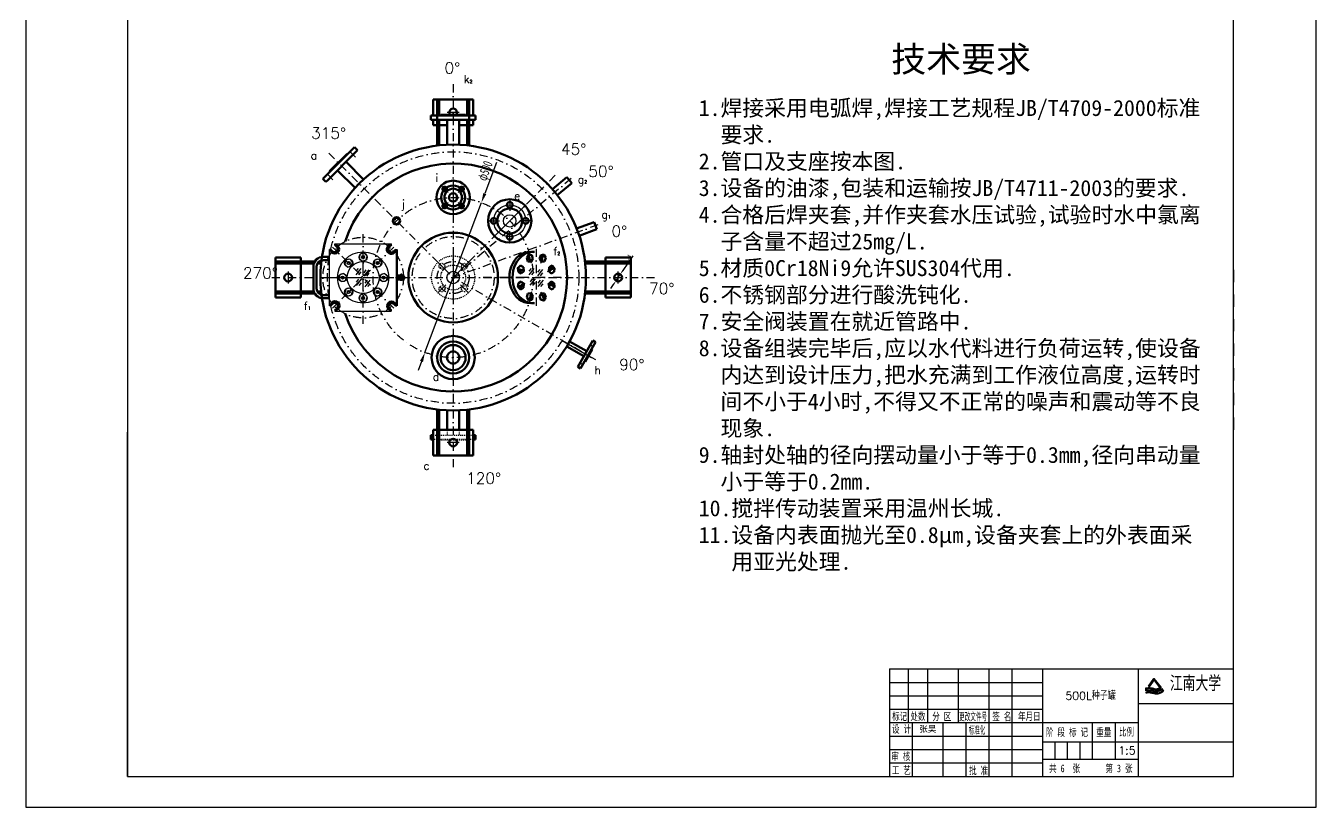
# Model space of a CAD drawing. Header units: millimetres. Extents: x 5008 to 9040, y 217 to 5920.
# Drawn here: x 5008 to 9040, y 217 to 2658 of the extents above; entities that cross this region are included whole.
import ezdxf
from ezdxf.enums import TextEntityAlignment as Align

# ---------------------------------------------------------------- set-up
doc = ezdxf.new("R2010")
doc.units = ezdxf.units.MM
for name, pattern in [('DASHDOTX2', [50.8, 25.4, -12.7, 0, -12.7]), ('EB_DASH', [6, 3, -3]), ('EB_DASHDOT', [39, 30, -3, 3, -3])]:
    doc.linetypes.add(name, pattern=pattern)
for name, color, linetype, lineweight in [('A', 2, 'Continuous', 25), ('C', 1, 'Continuous', 25), ('CAXA0', 7, 'Continuous', 70), ('CAXA1', 1, 'EB_DASHDOT', 25), ('CAXA2', 6, 'EB_DASH', 25), ('CAXA3', 7, 'Continuous', 25), ('CAXA4', 3, 'Continuous', 25)]:
    doc.layers.add(name, color=color, linetype=linetype, lineweight=lineweight)
for name, color, linetype in [('图框标题栏-文字', 4, 'Continuous'), ('图框标题栏-粗线', 3, 'Continuous'), ('图框标题栏-细线', 7, 'Continuous'), ('文字及注释', 4, 'Continuous'), ('粗实线', 3, 'Continuous')]:
    doc.layers.add(name, color=color, linetype=linetype)
doc.styles.get("Standard").update_dxf_attribs({"font": 'txt', "bigfont": 'gbcbig.shx'})
doc.styles.add('标准', font='SIMFANG.TTF', dxfattribs={"width": 0.667})
doc.styles.add('汉字', font='gbeitc.shx', dxfattribs={"bigfont": 'gbcbig.shx'})
doc.styles.add('长仿宋体', font='SIMFANG.TTF', dxfattribs={"width": 0.7})
doc.dimstyles.new('标准', dxfattribs={"dimtxt": 3.5, "dimasz": 4, "dimexe": 2, "dimexo": 0, "dimtad": 1, "dimdec": 1, "dimdsep": 46, "dimtxsty": '标准', "dimcen": 0, "dimdle": 6, "dimazin": 2, "dimtfac": 1, "dimtdec": 3, "dimtmove": 0, "dimatfit": 3, "dimldrblk": 'NONE', "dimfxl": 0, "dimtolj": 1, "dimtzin": 0, "dimarcsym": 0})

# ---------------------------------------------------------------- blocks, each defined once
blk = doc.blocks.new('*D40')
at = {"layer": 'CAXA4', "color": 0, "lineweight": -2}
for p, q in [((6478.8, 2230.6), (6442.2, 2133.6)), ((6255.1, 1637.7), (6431.6, 2105.5)), ((6244.5, 1609.7), (6233.9, 1581.6))]:
    blk.add_line(p, q, dxfattribs=at)
at = {"layer": 'CAXA4', "color": 0}
for points in [[(6437.5, 2135.4), (6446.9, 2131.9), (6431.6, 2105.5)], [(6239.8, 1611.4), (6249.2, 1607.9), (6255.1, 1637.7)]]:
    blk.add_solid(points, dxfattribs=at)
at = {"layer": 'Defpoints', "color": 0}
for p in [(6431.6, 2105.5), (6255.1, 1637.7)]:
    blk.add_point(p, dxfattribs=at)
at = {"layer": 'CAXA4', "color": 0, "insert": (6446.5, 2203.4), "char_height": 30, "attachment_point": 5, "rotation": 69.3297, "style": '标准'}
blk.add_mtext('\\A1;\\fFangSong_GB2312;φ500', dxfattribs=at)
blk = doc.blocks.new('_None')
blk = doc.blocks.new('*D41')
at = {"layer": 'CAXA4', "color": 0, "lineweight": -2}
for p, q in [((6904.8, 1939.5), (6874, 1894)), ((6852.2, 1861.7), (6865.6, 1881.6)), ((6843.8, 1849.3), (6835.4, 1836.8))]:
    blk.add_line(p, q, dxfattribs=at)
at = {"layer": 'CAXA4', "color": 0}
for points in [[(6872, 1895.4), (6876.1, 1892.6), (6865.6, 1881.6)], [(6841.7, 1850.7), (6845.9, 1847.9), (6852.2, 1861.7)]]:
    blk.add_solid(points, dxfattribs=at)
at = {"layer": 'Defpoints', "color": 0}
for p in [(6852.2, 1861.7), (6865.6, 1881.6)]:
    blk.add_point(p, dxfattribs=at)
at = {"layer": 'CAXA4', "color": 0, "insert": (6886.9, 1927.5), "char_height": 15, "attachment_point": 5, "rotation": 55.9499, "style": '标准'}
blk.add_mtext('\\A1;\\fFangSong_GB2312;4-24', dxfattribs=at)

msp = doc.modelspace()

# ---------------------------------------------------------------- linework, layer by layer
at = {"layer": 'A'}
msp.add_line((6755.297, 1607.822), (6753.565, 1608.822), dxfattribs=at)
msp.add_circle((6520.125, 2048.418), 19.5, dxfattribs=at)
at = {"layer": 'C'}
for p, q in [((6361.861, 2387.222), (6324.836, 2387.222)), ((6343.349, 2177.341), (6343.349, 2065.941)), ((6306.226, 2158.764), (6327.439, 2137.551)), ((6380.472, 2158.764), (6359.259, 2137.551)), ((6306.226, 2084.518), (6327.439, 2105.731)), ((6380.472, 2084.518), (6359.259, 2105.731)), ((6570.401, 2098.693), (6469.85, 1998.143)), ((6520.125, 2116.418), (6520.125, 2080.418)), ((6452.125, 2048.418), (6488.125, 2048.418)), ((6520.125, 1980.418), (6520.125, 2016.418)), ((6588.125, 2048.418), (6552.125, 2048.418)), ((6343.349, 1942.741), (6343.349, 1800.541)), ((6588.086, 1916.309), (6578.396, 1945.552)), ((6295.265, 1919.724), (6320.721, 1894.269)), ((6391.432, 1919.724), (6365.976, 1894.269)), ((5827.768, 1890.154), (5827.768, 1853.129)), ((6180.532, 1884.097), (6180.532, 1861.089)), ((6858.93, 1853.129), (6858.93, 1890.154)), ((6295.265, 1823.558), (6320.721, 1849.014)), ((6391.432, 1823.558), (6365.976, 1849.014)), ((6617.689, 1826.974), (6627.379, 1797.731)), ((6343.349, 1550.541), (6343.349, 1692.741)), ((6684.16, 1674.874), (6775.813, 1621.958)), ((6770.673, 1662.453), (6782.797, 1655.453)), ((6738.173, 1606.162), (6750.297, 1599.162)), ((6293.349, 1389.745), (6293.349, 1355.538)), ((6393.349, 1389.745), (6393.349, 1355.538)), ((6361.861, 1356.06), (6324.836, 1356.06))]:
    msp.add_line(p, q, dxfattribs=at)
at = {"layer": 'C', "linetype": 'DASHDOTX2'}
for p, q in [((6037.952, 2247.749), (6013.764, 2271.937)), ((5967.241, 2177.038), (5943.053, 2201.226)), ((6602.887, 1961.623), (6602.887, 1780.73)), ((5959.287, 1871.641), (6188.506, 1871.641)), ((6681.307, 1871.641), (6505.795, 1871.641))]:
    msp.add_line(p, q, dxfattribs=at)
at = {"layer": 'C'}
msp.add_circle((6520.125, 2048.418), 50, dxfattribs=at)
at = {"layer": 'C', "linetype": 'DASHDOTX2'}
msp.add_circle((6343.349, 1871.641), 50, dxfattribs=at)
at = {"layer": 'CAXA0'}
for p, q in [((6405.849, 2427.222), (6280.849, 2427.222)), ((6280.849, 2377.641), (6280.849, 2427.222)), ((6293.349, 2283.618), (6293.349, 2427.222)), ((6299.349, 2377.641), (6299.349, 2427.222)), ((6387.349, 2377.641), (6387.349, 2427.222)), ((6393.349, 2283.618), (6393.349, 2427.222)), ((6405.849, 2377.641), (6405.849, 2427.222)), ((6293.349, 2353.538), (6293.349, 2387.745)), ((6382.349, 2379.641), (6304.349, 2379.641)), ((6304.349, 2379.641), (6304.349, 2377.641)), ((6382.349, 2377.641), (6382.349, 2379.641)), ((6393.349, 2353.538), (6393.349, 2387.745)), ((6273.349, 2377.641), (6273.349, 2363.641)), ((6280.849, 2377.641), (6273.349, 2377.641)), ((6273.349, 2363.641), (6280.849, 2363.641)), ((6405.849, 2377.641), (6280.849, 2377.641)), ((6280.849, 2363.641), (6405.849, 2363.641)), ((6280.849, 2347.222), (6280.849, 2363.641)), ((6293.349, 2347.222), (6280.849, 2347.222)), ((6299.349, 2284.302), (6299.349, 2363.641)), ((6324.349, 2347.222), (6299.349, 2347.222)), ((6324.349, 2347.222), (6324.349, 2363.641)), ((6324.349, 2286.206), (6324.349, 2347.222)), ((6362.349, 2347.222), (6362.349, 2363.641)), ((6387.349, 2347.222), (6362.349, 2347.222)), ((6362.349, 2286.206), (6362.349, 2347.222)), ((6387.349, 2284.302), (6387.349, 2363.641)), ((6405.849, 2347.222), (6393.349, 2347.222)), ((6413.349, 2377.641), (6405.849, 2377.641)), ((6405.849, 2363.641), (6413.349, 2363.641)), ((6405.849, 2347.222), (6405.849, 2363.641)), ((6413.349, 2363.641), (6413.349, 2377.641)), ((6029.747, 2273.631), (5941.359, 2185.243)), ((5951.258, 2175.344), (6039.646, 2263.732)), ((6011.716, 2258.429), (5956.561, 2203.274)), ((6013.13, 2257.014), (6011.716, 2258.429)), ((6035.05, 2278.935), (6029.747, 2273.631)), ((6044.95, 2269.035), (6035.05, 2278.935)), ((6039.646, 2263.732), (6044.95, 2269.035)), ((6063.642, 2178.218), (6008.887, 2232.973)), ((5941.359, 2185.243), (5936.055, 2179.94)), ((5936.055, 2179.94), (5945.955, 2170.04)), ((5956.561, 2203.274), (5957.976, 2201.86)), ((6036.772, 2151.348), (5982.017, 2206.103)), ((6698.308, 2185.152), (6653.411, 2147.479)), ((6698.308, 2185.152), (6713.734, 2166.767)), ((5945.955, 2170.04), (5951.258, 2175.344)), ((6713.734, 2166.767), (6668.838, 2129.094)), ((6784.128, 2044.842), (6729.054, 2024.797)), ((6792.336, 2022.289), (6737.262, 2002.244)), ((6784.128, 2044.842), (6792.336, 2022.289)), ((5957.061, 1936.17), (5936.764, 1936.17)), ((5965.182, 1954.052), (5959.712, 1959.522)), ((5965.182, 1954.052), (5959.723, 1959.51)), ((5979.324, 1968.194), (5973.854, 1973.664)), ((5979.324, 1968.194), (5973.854, 1973.663)), ((6143.731, 1967.277), (6150.188, 1973.733)), ((6157.873, 1953.135), (6164.33, 1959.591)), ((6167.061, 1783.269), (6167.061, 1959.591)), ((6579.231, 1943.031), (6573.255, 1933.295)), ((6588.964, 1941.429), (6579.231, 1943.031)), ((6592.721, 1930.092), (6588.964, 1941.429)), ((6616.811, 1941.429), (6613.054, 1930.092)), ((6626.544, 1943.031), (6616.811, 1941.429)), ((6632.52, 1933.295), (6626.544, 1943.031)), ((5787.768, 1934.141), (5787.768, 1809.141)), ((5867.768, 1934.141), (5787.768, 1934.141)), ((5911.061, 1921.641), (5787.768, 1921.641)), ((5908.298, 1915.641), (5787.768, 1915.641)), ((5867.768, 1934.141), (5867.768, 1921.641)), ((5867.768, 1915.641), (5867.768, 1827.641)), ((5906.764, 1906.17), (5906.764, 1836.933)), ((5916.764, 1906.17), (5916.764, 1836.933)), ((5930.688, 1915.641), (5919.149, 1915.641)), ((5931.372, 1921.641), (5924.089, 1921.641)), ((5957.061, 1926.17), (5936.764, 1926.17)), ((6553.564, 1908.682), (6545.776, 1901.212)), ((6545.776, 1901.212), (6547.057, 1889.045)), ((6562.634, 1903.986), (6553.564, 1908.682)), ((6563.915, 1891.82), (6562.634, 1903.986)), ((6573.255, 1933.295), (6577.012, 1921.958)), ((6577.012, 1921.958), (6586.745, 1920.356)), ((6586.745, 1920.356), (6592.721, 1930.092)), ((6613.054, 1930.092), (6619.03, 1920.356)), ((6619.03, 1920.356), (6628.763, 1921.958)), ((6628.763, 1921.958), (6632.52, 1933.295)), ((6643.141, 1903.986), (6641.859, 1891.82)), ((6652.21, 1908.682), (6643.141, 1903.986)), ((6659.999, 1901.212), (6652.21, 1908.682)), ((6658.717, 1889.045), (6659.999, 1901.212)), ((6755.326, 1921.641), (6898.93, 1921.641)), ((6756.01, 1915.641), (6898.93, 1915.641)), ((6818.93, 1934.141), (6898.93, 1934.141)), ((6818.93, 1921.641), (6818.93, 1934.141)), ((6818.93, 1827.641), (6818.93, 1915.641)), ((6898.93, 1809.141), (6898.93, 1934.141)), ((6185.572, 1877.736), (6166.917, 1877.736)), ((6185.572, 1865.546), (6166.917, 1865.546)), ((6192.567, 1869.046), (6167.061, 1869.046)), ((6192.567, 1874.236), (6167.116, 1874.236)), ((6177.532, 1879.17), (6183.532, 1879.17)), ((6177.532, 1879.17), (6177.532, 1877.736)), ((6177.532, 1864.112), (6177.532, 1865.546)), ((6177.532, 1864.112), (6183.532, 1864.112)), ((6183.532, 1879.17), (6183.532, 1877.736)), ((6183.532, 1864.112), (6183.532, 1865.546)), ((6185.572, 1877.736), (6185.572, 1874.236)), ((6185.572, 1869.046), (6185.572, 1865.546)), ((6547.057, 1889.045), (6556.127, 1884.349)), ((6556.127, 1858.933), (6547.057, 1854.237)), ((6556.127, 1884.349), (6563.915, 1891.82)), ((6563.915, 1851.463), (6556.127, 1858.933)), ((6641.859, 1891.82), (6649.648, 1884.349)), ((6649.648, 1858.933), (6641.859, 1851.463)), ((6649.648, 1884.349), (6658.717, 1889.045)), ((6658.717, 1854.237), (6649.648, 1858.933)), ((5908.239, 1827.641), (5787.768, 1827.641)), ((5910.954, 1821.641), (5787.768, 1821.641)), ((5867.768, 1821.641), (5867.768, 1809.141)), ((5930.688, 1827.641), (5919.054, 1827.641)), ((5931.372, 1821.641), (5923.874, 1821.641)), ((5957.061, 1816.933), (5936.764, 1816.933)), ((6547.057, 1854.237), (6545.776, 1842.071)), ((6545.776, 1842.071), (6553.564, 1834.601)), ((6553.564, 1834.601), (6562.634, 1839.297)), ((6562.634, 1839.297), (6563.915, 1851.463)), ((6577.012, 1821.325), (6573.255, 1809.987)), ((6586.745, 1822.926), (6577.012, 1821.325)), ((6592.721, 1813.191), (6586.745, 1822.926)), ((6619.03, 1822.926), (6613.054, 1813.191)), ((6628.763, 1821.325), (6619.03, 1822.926)), ((6632.52, 1809.987), (6628.763, 1821.325)), ((6641.859, 1851.463), (6643.141, 1839.297)), ((6643.141, 1839.297), (6652.21, 1834.601)), ((6652.21, 1834.601), (6659.999, 1842.071)), ((6659.999, 1842.071), (6658.717, 1854.237)), ((6755.326, 1821.641), (6898.93, 1821.641)), ((6756.01, 1827.641), (6898.93, 1827.641)), ((6818.93, 1809.141), (6818.93, 1821.641)), ((5867.768, 1809.141), (5787.768, 1809.141)), ((5957.061, 1806.933), (5936.764, 1806.933)), ((5966.25, 1789.796), (5959.793, 1783.339)), ((5980.392, 1775.654), (5973.935, 1769.197)), ((6144.648, 1774.585), (6150.106, 1769.127)), ((6144.648, 1774.585), (6150.118, 1769.115)), ((6158.79, 1788.728), (6164.26, 1783.258)), ((6158.79, 1788.728), (6164.248, 1783.269)), ((6573.255, 1809.987), (6579.231, 1800.252)), ((6579.231, 1800.252), (6588.964, 1801.854)), ((6588.964, 1801.854), (6592.721, 1813.191)), ((6613.054, 1813.191), (6616.811, 1801.854)), ((6616.811, 1801.854), (6626.544, 1800.252)), ((6626.544, 1800.252), (6632.52, 1809.987)), ((6818.93, 1809.141), (6898.93, 1809.141)), ((6698.165, 1656.396), (6751.655, 1625.513)), ((6707.165, 1671.984), (6760.655, 1641.102)), ((6732.405, 1592.171), (6779.905, 1674.444)), ((6788.565, 1669.444), (6741.065, 1587.171)), ((6779.905, 1674.444), (6788.565, 1669.444)), ((6777.797, 1646.793), (6755.297, 1607.822)), ((6776.065, 1647.793), (6777.797, 1646.793)), ((6741.065, 1587.171), (6732.405, 1592.171)), ((6293.349, 1459.664), (6293.349, 1316.06)), ((6299.349, 1458.98), (6299.349, 1316.06)), ((6324.349, 1457.076), (6324.349, 1396.06)), ((6362.349, 1457.076), (6362.349, 1396.06)), ((6387.349, 1458.98), (6387.349, 1316.06)), ((6393.349, 1459.664), (6393.349, 1316.06)), ((6273.349, 1379.641), (6280.849, 1379.641)), ((6273.349, 1365.641), (6273.349, 1379.641)), ((6293.349, 1396.06), (6280.849, 1396.06)), ((6280.849, 1396.06), (6280.849, 1316.06)), ((6387.349, 1396.06), (6299.349, 1396.06)), ((6405.849, 1396.06), (6393.349, 1396.06)), ((6405.849, 1396.06), (6405.849, 1316.06)), ((6405.849, 1379.641), (6413.349, 1379.641)), ((6413.349, 1379.641), (6413.349, 1365.641)), ((6280.849, 1365.641), (6273.349, 1365.641)), ((6413.349, 1365.641), (6405.849, 1365.641)), ((6405.849, 1316.06), (6280.849, 1316.06))]:
    msp.add_line(p, q, dxfattribs=at)
for centre, radius in [((6343.349, 1871.641), 415), ((6343.349, 2121.641), 52.5), ((6343.349, 2121.641), 37.5), ((6316.832, 2148.158), 7), ((6343.349, 2121.641), 27.5), ((6369.865, 2148.158), 7), ((6316.832, 2095.125), 7), ((6343.349, 2121.641), 13), ((6369.865, 2095.125), 7), ((6520.125, 2048.418), 67.5), ((6520.125, 2098.418), 9), ((6166.572, 2048.418), 11.5), ((6166.572, 2048.418), 10), ((6470.125, 2048.418), 9), ((6520.125, 2048.418), 39), ((6570.125, 2048.418), 9), ((6343.349, 1871.641), 140), ((6520.125, 1998.418), 9), ((5827.768, 1871.641), 12), ((6858.93, 1871.641), 12), ((6343.349, 1621.641), 67.5), ((6343.349, 1621.641), 50), ((6343.349, 1621.641), 39), ((6343.349, 1621.641), 19.5), ((6343.349, 1356.06), 12)]:
    msp.add_circle(centre, radius, dxfattribs=at)
for centre, radius, start, end in [((6343.349, 2387.222), 12, 320.819925, 219.180075), ((6343.349, 1871.641), 356, 198.485702, 161.585988), ((5936.764, 1906.17), 30, 90, 180), ((5973.401, 1959.962), 13.53, 182.599855, 87.287985), ((5972.253, 1961.123), 10, 225.000015, 45.000015), ((5972.253, 1961.123), 10, 224.999985, 44.999985), ((6150.081, 1959.613), 14.15, 89.451372, 359.513685), ((6150.802, 1960.206), 10, 135, 315), ((5936.764, 1906.17), 20, 90, 180), ((5936.764, 1836.933), 30, 180, 270), ((5936.764, 1836.933), 20, 180, 270), ((5974.001, 1783.405), 14.109, 270.134113, 179.865887), ((5973.321, 1782.725), 10, 315, 135), ((6150.65, 1782.715), 13.621, 2.282031, 267.711709), ((6151.719, 1781.656), 10, 45.000015, 225.000015), ((6151.719, 1781.656), 10, 44.999985, 224.999985)]:
    msp.add_arc(centre, radius, start, end, dxfattribs=at)
for centre, major_axis, start_param, end_param in [((6583.062, 1871.641), (0, 80), -0.15551466, 3.29710731), ((6592.974, 1871.641), (0, 80), -0.07752191, 3.21911456), ((6582.988, 1931.693), (0, 4.5), -0.17223311, 4.31180281), ((6622.787, 1931.693), (0, 4.5), -0.95763127, 3.52640465), ((6554.846, 1896.516), (0, 4.5), 0.61316506, 5.09720098), ((6650.929, 1896.516), (0, 4.5), -1.74302943, 2.74100649), ((6554.846, 1846.767), (0, 4.5), 1.39856322, 5.88259914), ((6622.787, 1811.589), (0, 4.5), 2.96935955, 7.45339547), ((6650.929, 1846.767), (0, 4.5), -2.5284276, 1.95560832)]:
    msp.add_ellipse(centre, major_axis=major_axis, ratio=0.8, start_param=start_param, end_param=end_param, dxfattribs=at)
at = {"layer": 'CAXA1', "linetype": 'DASHDOTX2'}
for p, q in [((6343.349, 2475.087), (6343.349, 1268.196)), ((5954.974, 2260.015), (6343.349, 1871.641)), ((6662.579, 2190.871), (6343.349, 1871.641)), ((6711.736, 2180.755), (6343.349, 1871.641)), ((6062.061, 1726.641), (6062.061, 2016.289)), ((6794.964, 2036.016), (6343.349, 1871.641)), ((5776.727, 1871.641), (6983.618, 1871.641)), ((6788.649, 1614.547), (6343.349, 1871.641)), ((6564.449, 1871.641), (6422.249, 1871.641))]:
    msp.add_line(p, q, dxfattribs=at)
at = {"layer": 'CAXA1', "linetype": 'DASHDOTX2', "lineweight": 25}
for p, q in [((6157.532, 1775.994), (5966.59, 1966.936)), ((6157.532, 1966.936), (5966.59, 1775.994)), ((6157.532, 1775.994), (5966.59, 1966.936)), ((6062.061, 1791.465), (6062.061, 1951.465)), ((5982.061, 1871.465), (6142.061, 1871.465))]:
    msp.add_line(p, q, dxfattribs=at)
at = {"layer": 'CAXA1'}
for p, q in [((6617.689, 1916.309), (6627.379, 1945.552)), ((6567.153, 1890.143), (6543.759, 1902.256)), ((6638.621, 1890.143), (6662.016, 1902.256)), ((6567.153, 1853.139), (6543.759, 1841.027)), ((6588.086, 1826.974), (6578.396, 1797.731)), ((6638.621, 1853.139), (6662.016, 1841.027))]:
    msp.add_line(p, q, dxfattribs=at)
at = {"layer": 'CAXA1', "linetype": 'DASHDOTX2'}
for radius in [392.623, 250, 127.918]:
    msp.add_circle((6343.349, 1871.641), radius, dxfattribs=at)
at = {"layer": 'CAXA1', "linetype": 'DASHDOTX2', "lineweight": 25}
msp.add_circle((6062.061, 1871.465), 126, dxfattribs=at)
at = {"layer": 'CAXA2'}
for p, q in [((6280.849, 1379.641), (6405.849, 1379.641)), ((6324.349, 1396.06), (6324.349, 1379.641)), ((6362.349, 1396.06), (6362.349, 1379.641)), ((6405.849, 1365.641), (6280.849, 1365.641)), ((6382.349, 1363.641), (6304.349, 1363.641))]:
    msp.add_line(p, q, dxfattribs=at)
for centre, radius in [((6343.349, 1871.641), 67.5), ((6307.993, 1906.997), 9), ((6343.349, 1871.641), 39), ((6378.704, 1906.997), 9), ((6307.993, 1836.286), 9), ((6378.704, 1836.286), 9)]:
    msp.add_circle(centre, radius, dxfattribs=at)
at = {"layer": 'CAXA3'}
for p, q in [((5973.854, 1973.664), (5973.854, 1976.465)), ((5973.854, 1976.465), (6150.188, 1976.465)), ((6150.188, 1973.733), (6150.188, 1976.465)), ((5959.712, 1959.522), (5957.061, 1959.522)), ((5957.061, 1783.339), (5957.061, 1959.522)), ((6164.33, 1959.591), (6167.061, 1959.591)), ((6055.024, 1900.144), (6038.774, 1879.851)), ((6046.155, 1899.8), (6039.058, 1890.936)), ((6079.678, 1895.945), (6063.429, 1875.652)), ((6070.81, 1895.601), (6063.712, 1886.737)), ((6580.499, 1879.993), (6596.748, 1900.286)), ((6580.782, 1891.079), (6587.88, 1899.942)), ((6607.768, 1876.728), (6624.018, 1897.021)), ((6608.052, 1887.813), (6615.149, 1896.677)), ((6056.144, 1866.555), (6039.895, 1846.262)), ((6047.276, 1866.211), (6040.178, 1857.347)), ((6054.74, 1889.059), (6047.643, 1880.195)), ((6055.861, 1855.469), (6048.763, 1846.606)), ((6083.414, 1863.289), (6067.164, 1842.996)), ((6074.545, 1862.945), (6067.448, 1854.081)), ((6079.395, 1884.86), (6072.297, 1875.996)), ((6192.567, 1874.236), (6192.567, 1869.046)), ((6584.234, 1847.337), (6600.484, 1867.63)), ((6584.518, 1858.423), (6591.615, 1867.286)), ((6589.367, 1880.337), (6596.465, 1889.201)), ((6593.103, 1847.681), (6600.2, 1856.545)), ((6608.889, 1843.138), (6625.139, 1863.432)), ((6609.172, 1854.224), (6616.27, 1863.088)), ((6616.637, 1877.072), (6623.735, 1885.936)), ((6083.131, 1852.204), (6076.033, 1843.34)), ((6617.758, 1843.483), (6624.855, 1852.346)), ((5959.793, 1783.339), (5957.061, 1783.339)), ((6164.248, 1783.269), (6167.061, 1783.269)), ((5973.935, 1769.197), (5973.935, 1766.465)), ((5973.935, 1766.465), (6150.106, 1766.465)), ((6150.106, 1769.127), (6150.106, 1766.465))]:
    msp.add_line(p, q, dxfattribs=at)
for points in [[(6065.289, 1947.829), (6052.925, 1944.516), (6049.613, 1932.152), (6058.663, 1923.101), (6071.027, 1926.414), (6074.34, 1938.778), (6065.289, 1947.829)], [(6020.034, 1929.084), (6007.671, 1925.771), (6004.358, 1913.407), (6013.409, 1904.356), (6025.773, 1907.669), (6029.085, 1920.033), (6020.034, 1929.084)], [(6110.544, 1929.084), (6098.18, 1925.771), (6094.867, 1913.407), (6103.918, 1904.356), (6116.282, 1907.669), (6119.595, 1920.033), (6110.544, 1929.084)], [(6001.289, 1883.829), (5988.925, 1880.516), (5985.613, 1868.152), (5994.663, 1859.101), (6007.027, 1862.414), (6010.34, 1874.778), (6001.289, 1883.829)], [(6129.289, 1883.829), (6116.925, 1880.516), (6113.613, 1868.152), (6122.663, 1859.101), (6135.027, 1862.414), (6138.34, 1874.778), (6129.289, 1883.829)], [(6020.034, 1838.574), (6007.671, 1835.261), (6004.358, 1822.898), (6013.409, 1813.847), (6025.773, 1817.159), (6029.085, 1829.523), (6020.034, 1838.574)], [(6065.289, 1819.829), (6052.925, 1816.516), (6049.613, 1804.152), (6058.663, 1795.101), (6071.027, 1798.414), (6074.34, 1810.778), (6065.289, 1819.829)], [(6110.544, 1838.574), (6098.18, 1835.261), (6094.867, 1822.898), (6103.918, 1813.847), (6116.282, 1817.159), (6119.595, 1829.523), (6110.544, 1838.574)]]:
    msp.add_lwpolyline(points, dxfattribs=at)
for centre, radius in [((6061.976, 1871.465), 80), ((6061.976, 1935.465), 12.8), ((6061.976, 1935.465), 4.8), ((6061.976, 1935.465), 3.2), ((6016.722, 1916.72), 12.8), ((6016.722, 1916.72), 4.8), ((6062.061, 1871.465), 50), ((6016.722, 1916.72), 3.2), ((6107.231, 1916.72), 12.8), ((6107.231, 1916.72), 4.8), ((6107.231, 1916.72), 3.2), ((5997.976, 1871.465), 12.8), ((5997.976, 1871.465), 4.8), ((5997.976, 1871.465), 3.2), ((6125.976, 1871.465), 12.8), ((6125.976, 1871.465), 4.8), ((6125.976, 1871.465), 3.2), ((6016.722, 1826.21), 12.8), ((6016.722, 1826.21), 4.8), ((6016.722, 1826.21), 3.2), ((6061.976, 1807.465), 12.8), ((6107.231, 1826.21), 12.8), ((6107.231, 1826.21), 4.8), ((6107.231, 1826.21), 3.2), ((6061.976, 1807.465), 4.8), ((6061.976, 1807.465), 3.2)]:
    msp.add_circle(centre, radius, dxfattribs=at)
msp.add_ellipse((6582.988, 1811.589), major_axis=(0, 4.5), ratio=0.8, start_param=2.18396138, end_param=6.6679973, dxfattribs=at)
at = {"layer": 'CAXA4'}
for p, q in [((6304.349, 1363.641), (6304.349, 1365.641)), ((6382.349, 1365.641), (6382.349, 1363.641))]:
    msp.add_line(p, q, dxfattribs=at)
msp.add_circle((6343.349, 1871.641), 19.5, dxfattribs=at)
at = {"layer": '图框标题栏-文字'}
for p, q in [((8523.373, 605.355), (8526.553, 605.355)), ((8523.778, 605.954), (8526.958, 605.954)), ((8524.183, 606.552), (8527.363, 606.552)), ((8524.588, 607.151), (8527.769, 607.151)), ((8524.993, 607.75), (8528.174, 607.75)), ((8525.398, 608.348), (8528.579, 608.348)), ((8525.803, 608.947), (8528.984, 608.947)), ((8526.209, 609.545), (8529.389, 609.545)), ((8526.614, 610.144), (8529.794, 610.144)), ((8527.019, 610.743), (8530.2, 610.743)), ((8527.424, 611.341), (8530.605, 611.341)), ((8527.829, 611.94), (8531.01, 611.94)), ((8528.234, 612.539), (8531.415, 612.539)), ((8528.64, 613.137), (8531.82, 613.137)), ((8529.045, 613.736), (8532.225, 613.736)), ((8529.45, 614.335), (8532.631, 614.335)), ((8529.855, 614.933), (8533.036, 614.933)), ((8530.26, 615.532), (8536.335, 615.532)), ((8530.665, 616.131), (8535.869, 616.131)), ((8531.071, 616.729), (8535.403, 616.729)), ((8531.476, 617.328), (8534.937, 617.328)), ((8531.881, 617.926), (8534.471, 617.926)), ((8532.286, 618.525), (8534.005, 618.525)), ((8532.691, 619.124), (8533.539, 619.124)), ((8533.463, 614.933), (8536.801, 614.933)), ((8533.929, 614.335), (8537.267, 614.335)), ((8534.395, 613.736), (8537.733, 613.736)), ((8534.861, 613.137), (8538.199, 613.137)), ((8535.327, 612.539), (8538.665, 612.539)), ((8535.793, 611.94), (8539.131, 611.94)), ((8536.259, 611.341), (8539.597, 611.341)), ((8536.725, 610.743), (8540.063, 610.743)), ((8537.191, 610.144), (8540.529, 610.144)), ((8537.657, 609.545), (8540.995, 609.545)), ((8538.123, 608.947), (8541.461, 608.947)), ((8538.589, 608.348), (8541.927, 608.348)), ((8539.055, 607.75), (8542.393, 607.75)), ((8539.521, 607.151), (8542.859, 607.151)), ((8539.987, 606.552), (8543.325, 606.552)), ((8540.453, 605.954), (8543.791, 605.954)), ((8540.919, 605.355), (8544.257, 605.355)), ((8508.141, 589.79), (8528.281, 589.79)), ((8508.141, 589.192), (8530.95, 589.192)), ((8508.141, 588.593), (8533.165, 588.593)), ((8508.141, 587.994), (8511.383, 587.994)), ((8508.141, 587.396), (8510.775, 587.396)), ((8508.141, 586.797), (8510.775, 586.797)), ((8508.141, 586.198), (8510.775, 586.198)), ((8508.141, 585.6), (8510.775, 585.6)), ((8508.141, 585.001), (8510.775, 585.001)), ((8508.141, 584.402), (8510.775, 584.402)), ((8508.141, 583.804), (8524.043, 583.804)), ((8508.141, 583.205), (8527.305, 583.205)), ((8508.141, 582.606), (8529.737, 582.606)), ((8508.141, 582.008), (8531.699, 582.008)), ((8508.141, 581.409), (8510.415, 581.409)), ((8508.141, 576.648), (8508.141, 574.015)), ((8508.141, 576.62), (8525.895, 576.62)), ((8508.141, 576.021), (8528.261, 576.021)), ((8508.141, 575.423), (8531.026, 575.423)), ((8508.141, 574.824), (8512.292, 574.824)), ((8508.141, 574.225), (8508.995, 574.225)), ((8509.203, 590.389), (8524.698, 590.389)), ((8510.82, 577.219), (8523.109, 577.219)), ((8516.193, 594.747), (8518.375, 593.271)), ((8516.441, 594.579), (8519.26, 594.579)), ((8516.485, 595.178), (8519.665, 595.178)), ((8516.89, 595.777), (8520.071, 595.777)), ((8517.295, 596.375), (8520.476, 596.375)), ((8517.326, 593.981), (8518.855, 593.981)), ((8517.7, 596.974), (8520.881, 596.974)), ((8518.105, 597.573), (8521.286, 597.573)), ((8518.21, 593.382), (8518.45, 593.382)), ((8518.511, 598.171), (8521.691, 598.171)), ((8518.916, 598.77), (8522.096, 598.77)), ((8519.321, 599.368), (8522.502, 599.368)), ((8519.726, 599.967), (8522.907, 599.967)), ((8520.131, 600.566), (8523.312, 600.566)), ((8520.536, 601.164), (8523.717, 601.164)), ((8520.942, 601.763), (8524.122, 601.763)), ((8521.287, 574.824), (8534.412, 574.824)), ((8521.347, 602.362), (8524.527, 602.362)), ((8521.752, 602.96), (8524.932, 602.96)), ((8522.091, 581.409), (8534.498, 581.409)), ((8522.157, 603.559), (8525.338, 603.559)), ((8522.519, 587.994), (8535.153, 587.994)), ((8522.562, 604.158), (8525.743, 604.158)), ((8522.967, 604.756), (8526.148, 604.756)), ((8524.583, 574.225), (8539.197, 574.225)), ((8525.88, 580.811), (8551.166, 580.811)), ((8526.773, 587.396), (8539.024, 587.396)), ((8526.95, 573.627), (8552.782, 573.627)), ((8528.523, 580.212), (8549.612, 580.212)), ((8529.588, 573.028), (8551.057, 573.028)), ((8529.649, 586.797), (8549.1, 586.797)), ((8530.475, 579.613), (8547.741, 579.613)), ((8531.96, 586.198), (8547.71, 586.198)), ((8532.731, 572.43), (8548.929, 572.43)), ((8532.942, 579.015), (8545.274, 579.015)), ((8533.933, 585.6), (8545.95, 585.6)), ((8536.603, 585.001), (8543.28, 585.001)), ((8536.839, 571.831), (8545.916, 571.831)), ((8538.219, 578.416), (8539.998, 578.416)), ((8540.86, 587.396), (8550.27, 587.396)), ((8541.385, 604.756), (8544.723, 604.756)), ((8541.851, 604.158), (8545.189, 604.158)), ((8542.317, 603.559), (8545.656, 603.559)), ((8542.783, 602.96), (8546.122, 602.96)), ((8543.249, 602.362), (8546.588, 602.362)), ((8543.716, 601.763), (8547.054, 601.763)), ((8543.719, 581.409), (8552.516, 581.409)), ((8543.83, 574.225), (8554.261, 574.225)), ((8544.182, 601.164), (8547.52, 601.164)), ((8544.648, 600.566), (8547.986, 600.566)), ((8544.731, 587.994), (8551.289, 587.994)), ((8545.114, 599.967), (8548.452, 599.967)), ((8545.58, 599.368), (8548.918, 599.368)), ((8546.046, 598.77), (8549.384, 598.77)), ((8546.512, 598.171), (8549.85, 598.171)), ((8546.518, 582.008), (8553.717, 582.008)), ((8546.598, 588.593), (8552.195, 588.593)), ((8546.978, 597.573), (8550.316, 597.573)), ((8547.444, 596.974), (8550.782, 596.974)), ((8547.603, 574.824), (8555.569, 574.824)), ((8547.91, 596.375), (8551.248, 596.375)), ((8548.002, 589.192), (8553.011, 589.192)), ((8548.376, 595.777), (8551.714, 595.777)), ((8548.48, 582.606), (8554.803, 582.606)), ((8548.842, 595.178), (8552.18, 595.178)), ((8549.156, 589.79), (8553.753, 589.79)), ((8549.308, 594.579), (8552.646, 594.579)), ((8549.774, 593.981), (8553.112, 593.981)), ((8549.886, 575.423), (8556.747, 575.423)), ((8550.064, 583.205), (8555.798, 583.205)), ((8550.146, 590.389), (8554.432, 590.389)), ((8550.24, 593.382), (8553.578, 593.382)), ((8550.706, 592.783), (8554.044, 592.783)), ((8551.016, 590.987), (8555.057, 590.987)), ((8551.172, 592.185), (8554.51, 592.185)), ((8551.418, 583.804), (8556.716, 583.804)), ((8551.638, 591.586), (8554.976, 591.586)), ((8551.665, 576.021), (8557.822, 576.021)), ((8552.61, 584.402), (8560.192, 584.402)), ((8553.162, 576.62), (8558.814, 576.62)), ((8553.681, 585.001), (8559.767, 585.001)), ((8554.47, 577.219), (8559.734, 577.219)), ((8554.655, 585.6), (8559.342, 585.6)), ((8555.55, 586.198), (8558.917, 586.198)), ((8555.639, 577.817), (8560.594, 577.817)), ((8556.378, 586.797), (8558.493, 586.797)), ((8556.699, 578.416), (8561.4, 578.416)), ((8557.148, 587.396), (8558.068, 587.396)), ((8557.387, 583.804), (8560.616, 583.804)), ((8557.671, 579.015), (8562.159, 579.015)), ((8557.811, 583.205), (8561.041, 583.205)), ((8558.236, 582.606), (8561.466, 582.606)), ((8558.57, 579.613), (8562.876, 579.613)), ((8558.661, 582.008), (8561.89, 582.008)), ((8559.085, 581.409), (8562.315, 581.409)), ((8559.406, 580.212), (8563.164, 580.212)), ((8559.51, 580.811), (8562.74, 580.811))]:
    msp.add_line(p, q, dxfattribs=at)
for points in [[(8516.193, 594.747), (8533.085, 619.706), (8555.272, 591.205, -0.28909601), (8533.057, 585.876, 0.10228388), (8510.775, 587.929), (8510.775, 584.1, -0.09119522), (8529.608, 582.651, 0.26613454), (8557.728, 587.875), (8563.316, 579.998, -0.18412464), (8540.794, 571.448, -0.04444823), (8526.004, 573.863, 0.1319438), (8508.141, 574.015, 0.1319438)], [(8508.141, 576.648, -0.1312527), (8526.676, 576.41, 0.04409725), (8540.891, 574.082, 0.16392967), (8559.751, 580.471), (8557.166, 584.114, -0.24095199), (8528.838, 580.13, 0.10564743), (8508.141, 581.086), (8508.141, 590.235, -0.11278445), (8533.867, 588.383, 0.25699814), (8551.698, 591.51), (8533.234, 615.227), (8518.375, 593.271)]]:
    msp.add_lwpolyline(points, format="xyb", dxfattribs=at)
at = {"layer": '图框标题栏-粗线'}
for p, q in [((5325.634, 5823.693), (5325.634, 313.293)), ((8781.634, 313.293), (8781.634, 5823.693)), ((8781.634, 1319.537), (8781.634, 1895.537)), ((8781.634, 1895.537), (8781.634, 1857.137)), ((8781.634, 1818.737), (8781.634, 1780.337)), ((8781.634, 1741.937), (8781.634, 1703.537)), ((8781.634, 1665.137), (8781.634, 1626.737)), ((8781.634, 1588.337), (8781.634, 1549.937)), ((8781.634, 1511.537), (8781.634, 1473.137)), ((8781.634, 1434.737), (8781.634, 1396.337)), ((5325.634, 313.293), (5325.634, 1388.493)), ((8781.634, 313.293), (8781.634, 1388.493)), ((7706.515, 649.056), (8781.634, 649.056)), ((7706.515, 649.056), (8781.634, 649.056)), ((7766.38, 481.436), (7766.38, 649.056)), ((7826.244, 481.436), (7826.244, 649.056)), ((7922.027, 481.436), (7922.027, 649.056)), ((8017.81, 313.815), (8017.81, 649.056)), ((8089.647, 313.815), (8089.647, 649.056)), ((8185.43, 313.815), (8185.43, 649.056)), ((8484.752, 313.815), (8484.752, 649.056)), ((8484.752, 541.3), (8781.634, 541.3)), ((7706.515, 523.341), (8185.43, 523.341)), ((7706.515, 481.436), (8484.752, 481.436)), ((7778.352, 313.815), (7778.352, 481.436)), ((7874.557, 313.815), (7874.557, 481.436)), ((7945.973, 313.815), (7945.973, 481.436)), ((8341.078, 367.693), (8341.078, 481.436)), ((8412.915, 367.693), (8412.915, 481.436)), ((7706.515, 439.531), (8185.43, 439.531)), ((8185.43, 421.571), (8781.634, 421.571)), ((8185.43, 367.693), (8484.752, 367.693)), ((5325.634, 313.293), (8781.634, 313.293)), ((5325.634, 313.293), (8781.634, 313.293))]:
    msp.add_line(p, q, dxfattribs=at)
at = {"layer": '图框标题栏-细线'}
for p, q in [((5008.009, 5919.693), (5008.009, 217.293)), ((9040.009, 217.293), (9040.009, 5919.693)), ((7706.515, 607.151), (8185.43, 607.151)), ((7706.515, 565.246), (8185.43, 565.246)), ((8224.342, 367.693), (8224.342, 421.571)), ((8263.254, 367.693), (8263.254, 421.571)), ((8302.166, 367.693), (8302.166, 421.571)), ((7706.515, 397.626), (8185.43, 397.626)), ((7706.515, 355.72), (8185.43, 355.72)), ((5008.009, 217.293), (9040.009, 217.293))]:
    msp.add_line(p, q, dxfattribs=at)
at = {"layer": '粗实线'}
msp.add_line((7706.515, 649.056), (7706.515, 313.815), dxfattribs=at)

# ---------------------------------------------------------------- texts
at = {"color": 3, "attachment_point": 1, "style": '汉字'}
for s, insert, char_height, width in [('{\\fSimSun|b0|i0|c134|p2;\\C4;技术要求}', (7712.165, 2593.952), 80, 533.04042), ('{\\fSimSun|b0|i0|c134|p2;\\C4;1.焊接采用电弧焊,焊接工艺规程JB/T4709-2000标准\\P  要求.\\P2.管口及支座按本图.\\P3.设备的油漆,包装和运输按JB/T4711-2003的要求.\\P4.合格后焊夹套,并作夹套水压试验,试验时水中氯离\\P  子含量不超过25mg/L.\\P5.材质0Cr18Ni9允许SUS304代用.\\P6.不锈钢部分进行酸洗钝化.\\P7.安全阀装置在就近管路中.\\P8.设备组装完毕后,应以水代料进行负荷运转,使设备\\P  内达到设计压力,把水充满到工作液位高度,运转时\\P  间不小于4小时,不得又不正常的噪声和震动等不良\\P  现象.\\P9.轴封处轴的径向摆动量小于等于0.3mm,径向串动量\\P  小于等于0.2mm.\\P10.搅拌传动装置采用温州长城.\\P11.设备内表面抛光至0.8μm,设备夹套上的外表面采\\P   用亚光处理.}', (7110.686, 2426.19), 50, 2142.98357)]:
    msp.add_mtext(s, dxfattribs=dict(at, insert=insert, char_height=char_height, width=width))
at = {"color": 4}
for s, insert, char_height, width, attachment_point in [('0{\\fArial|b0|i0|c134|p34;°}', (6316.329, 2543.686), 35, 79.78517, 1), ('k{\\H0.4x;2}', (6390.175, 2491.141), 25, 62.7604, 5), ('315{\\fArial|b0|i0|c134|p34;°}', (5899.689, 2340.215), 35, 79.78517, 1), ('45{\\fArial|b0|i0|c134|p34;°}', (6680.308, 2290.236), 35, 79.78517, 1), ('a', (5908.177, 2252.889), 25, 62.7604, 5), ('50{\\fArial|b0|i0|c134|p34;°}', (6765.853, 2220.798), 35, 79.78517, 1), ('i', (6292.387, 2182.689), 25, 62.7604, 5), ('g{\\H0.4x;2}', (6747.19, 2173.875), 25, 62.7604, 5), ('j', (6186.851, 2097.593), 25, 62.7604, 5), ('e', (6543.143, 2126.801), 25, 62.7604, 5), ('g{\\H0.4x;1}', (6820.937, 2064.647), 25, 62.7604, 5), ('0{\\fArial|b0|i0|c134|p34;°}', (6838.032, 2033.851), 35, 79.78517, 1), ('f{\\H0.4x;2}', (6666.958, 1954.073), 25, 62.7604, 5), ('270{\\fArial|b0|i0|c134|p34;°}', (5686.524, 1903.346), 35, 79.78517, 1), ('70{\\fArial|b0|i0|c134|p34;°}', (6955.657, 1854.916), 35, 79.78517, 1), ('f{\\H0.4x;1}', (5887.549, 1783.483), 25, 62.7604, 5), ('90{\\fArial|b0|i0|c134|p34;°}', (6862.092, 1617.226), 35, 79.78517, 1), ('d', (6289.642, 1561.751), 25, 62.7604, 5), ('h', (6794.758, 1582.301), 25, 62.7604, 5), ('c', (6259.778, 1283.752), 25, 62.7604, 5), ('120{\\fArial|b0|i0|c134|p34;°}', (6384.004, 1262.44), 35, 79.78517, 1)]:
    msp.add_mtext(s, dxfattribs=dict(at, insert=insert, char_height=char_height, width=width, attachment_point=attachment_point))
at = {"color": 3, "char_height": 25, "attachment_point": 5}
for s, insert, width in [('{\\C4;500L种子罐}', (8335.091, 565.246), 299.32192), ('{\\C4;1:5}', (8448.833, 394.632), 71.83726)]:
    msp.add_mtext(s, dxfattribs=dict(at, insert=insert, width=width))
at = {"layer": '图框标题栏-文字', "style": '长仿宋体', "width": 0.7}
for s, p in [('标记', (7715.04, 488.982)), ('处数', (7772.181, 489.083)), ('分 区', (7840.313, 488.374)), ('签 名', (8027.952, 488.533)), ('年月日', (8108.528, 489.198)), ('设 计', (7714.695, 449.371)), ('阶 段 标 记', (8195.597, 439.443)), ('重量', (8352.922, 439.527)), ('比例', (8423.631, 440.427)), ('审 核', (7712.443, 363.96)), ('工 艺', (7713.913, 320.61)), ('批 准', (7955.535, 319.881)), ('共 6  张', (8205.359, 326.535)), ('第 3 张', (8381.549, 326.535))]:
    msp.add_text(s, height=23.9458, dxfattribs=at).set_placement(p)
at = {"layer": '图框标题栏-文字', "style": '长仿宋体'}
for s, width, p, p2 in [('更改文件号', 0.531361, (7923.911, 488.344), (8011.947, 488.344)), ('标准化', 0.520002, (7954.448, 446.325), (8006.14, 446.325))]:
    msp.add_text(s, height=23.9458, dxfattribs=dict(at, width=width)).set_placement(p, p2, align=Align.FIT)
at = {"layer": '图框标题栏-文字', "insert": (8582.84, 626.418), "char_height": 41.9051, "width": 201.23543, "attachment_point": 1, "style": '长仿宋体'}
msp.add_mtext('江南大学', dxfattribs=at)
at = {"layer": '文字及注释', "insert": (7826.455, 460.483), "char_height": 19.2, "width": 96.20496, "attachment_point": 5, "style": '汉字'}
msp.add_mtext('{\\fSimSun|b0|i0|c134|p2;张昊}', dxfattribs=at)

# ---------------------------------------------------------------- dimensions: what is measured, and where the dimension line sits
at = {"layer": 'CAXA4', "color": 4}
for p1, p2, text, override, picture, middle in [((6255.101, 1637.734), (6431.596, 2105.548), '\\fFangSong_GB2312;φ500', {"dimtxt": 30, "dimasz": 30, "dimtxsty": '标准'}, '*D40', (6446.48, 2203.429)), ((6852.211, 1861.699), (6865.649, 1881.584), '\\fFangSong_GB2312;4-24', {"dimtxt": 15, "dimasz": 15, "dimtxsty": '标准'}, '*D41', (6886.868, 1927.495))]:
    dim = msp.add_diameter_dim_2p(p1=p1, p2=p2, text=text, dimstyle='标准', override=override, dxfattribs=at)
    dim.commit()
    dim.dimension.update_dxf_attribs({"geometry": picture, "text_midpoint": middle})

doc.saveas('drawing.dxf')
